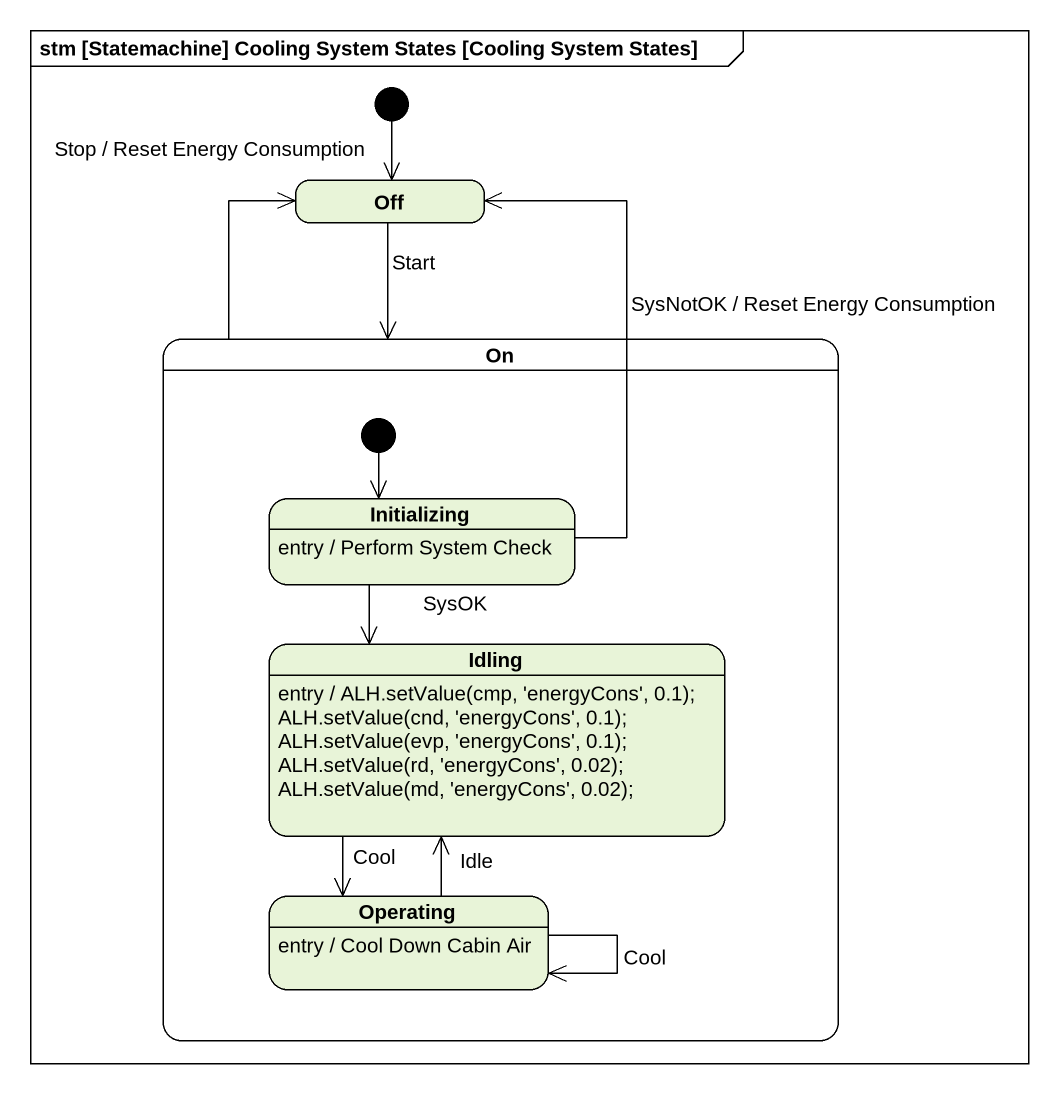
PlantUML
@startuml
mainframe stm [Statemachine] Cooling System States [Cooling System States]
hide empty description
state Off
state "On" as On_ {
  state Initializing
  Initializing : entry / Perform System Check
  state Idling
  Idling : entry / ALH.setValue(cmp, 'energyCons', 0.1); ALH.setValue(cnd, 'energyCons', 0.1); ALH.setValue(evp, 'energyCons', 0.1); ALH.setValue(rd, 'energyCons', 0.02); ALH.setValue(md, 'energyCons', 0.02);
  state Operating
  Operating : entry / Cool Down Cabin Air
  [*] --> Initializing
}
[*] --> Off
Off --> On_ : Start
On_ -up-> Off : Stop / Reset Energy Consumption
Initializing -up-> Off : SysNotOK / Reset Energy Consumption
Initializing --> Idling : SysOK
Idling --> Operating : Cool
Operating -up-> Idling : Idle
Operating --> Operating : Cool
@enduml
